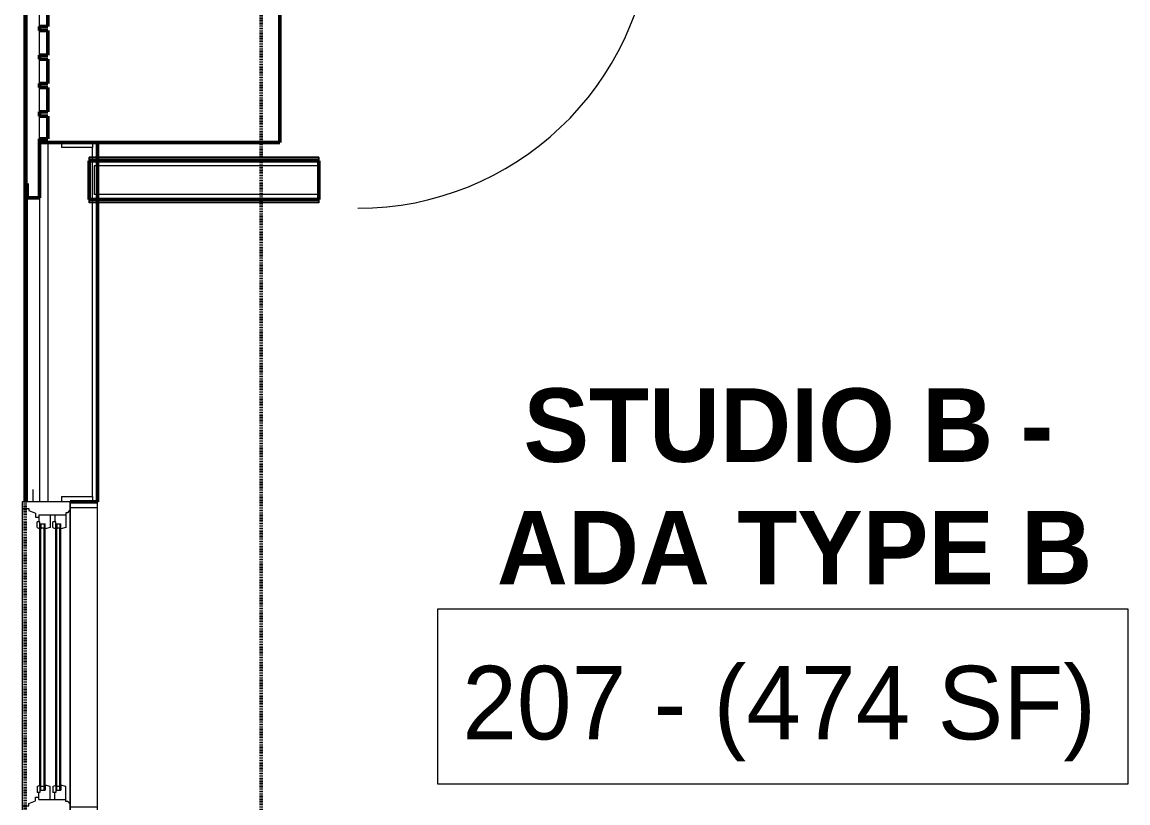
# Model space of a CAD drawing. Header units: inches. Extents: x -4235 to -464, y 9767 to 12344.
# Drawn here: x -3861.1 to -3725.7, y 11626.5 to 11722.1 of the extents above; entities that cross this region are included whole.
import ezdxf

# ---------------------------------------------------------------- set-up
doc = ezdxf.new("R2010")
doc.units = ezdxf.units.IN
doc.header["$MEASUREMENT"] = 0
doc.linetypes.add('Dash 1_16_', pattern=[0.125, 0.0625, -0.0625])
for name, color, linetype, lineweight in [('0-1', 7, 'Continuous', 5), ('0-2', 254, 'Continuous', 9), ('A-AREA-IDEN', 2, 'Continuous', 9), ('A-DOOR-1', 7, 'Continuous', 9), ('A-DOOR-2', 130, 'Continuous', 20), ('A-FLOR-1', 10, 'Continuous', 9), ('A-FLOR-4', 192, 'Continuous', 9), ('A-GENM', 5, 'Continuous', 9), ('A-GENM-5', 5, 'Continuous', 50), ('A-GLAZ-1', 151, 'Continuous', 9), ('A-GLAZ-2', 151, 'Continuous', 20), ('A-GLAZ-3', 151, 'Continuous', 50), ('A-WALL', 113, 'Continuous', 13), ('A-WALL-1', 250, 'Continuous', 50), ('A-WALL-2', 50, 'Continuous', 13), ('A-WALL-3', 10, 'Continuous', 9), ('A-WALL-4', 254, 'Continuous', 9), ('A-WALL-5', 7, 'Continuous', 9), ('A-WALL-6', 113, 'Continuous', 9), ('A-WALL-7', 113, 'Continuous', 50), ('C-PROP-LINE-1', 91, 'Dash 1_16_', 50)]:
    doc.layers.add(name, color=color, linetype=linetype, lineweight=lineweight)
doc.styles.add('Century Gothic', font='ufonts.com_century-gothic.ttf', dxfattribs={"height": 9})
doc.styles.add('Century Gothic_B', font='GOTHICB.TTF', dxfattribs={"height": 9})

# ---------------------------------------------------------------- blocks, each defined once
blk = doc.blocks.new('Basic Wall _ INT - W4BØF - _5_8 GYP - 2X4 WOOD_BATT_ - 5_8 GYP_ - ___-2687857-BACKGROUND - 2ND FLOOR')
at = {"layer": 'A-WALL-3'}
for p, q in [((-3852.9, 11700.41), (-3852.9, 11700.39)), ((-3852.9, 11700.41), (-3851.85, 11700.41)), ((-3852.9, 11700.27), (-3852.9, 11700.21)), ((-3852.9, 11700.21), (-3852.9, 11700.06)), ((-3852.9, 11700.06), (-3852.9, 11700)), ((-3851.85, 11700.06), (-3852.9, 11700.06))]:
    blk.add_line(p, q, dxfattribs=at)
at = {"layer": 'A-WALL-4'}
for p, q in [((-3852.9, 11700.37), (-3852.9, 11700.41)), ((-3852.9, 11700.33), (-3852.9, 11700.37)), ((-3852.9, 11700.29), (-3852.9, 11700.33)), ((-3852.9, 11700.29), (-3851.85, 11700.29)), ((-3852.9, 11700), (-3852.9, 11700.29)), ((-3851.85, 11700), (-3852.9, 11700)), ((-3851.85, 11700.41), (-3824.75, 11700.41)), ((-3824.75, 11700.06), (-3851.85, 11700.06)), ((-3824.75, 11700.39), (-3824.75, 11700.41)), ((-3824.75, 11700.21), (-3824.75, 11700.27)), ((-3824.75, 11700.06), (-3824.75, 11700.21)), ((-3824.75, 11700), (-3824.75, 11700.06))]:
    blk.add_line(p, q, dxfattribs=at)
at = {"layer": 'A-WALL-5'}
for p, q in [((-3851.85, 11700.29), (-3824.75, 11700.29)), ((-3824.75, 11700), (-3851.85, 11700)), ((-3824.75, 11700.41), (-3824.75, 11700.37)), ((-3824.75, 11700.37), (-3824.75, 11700.29)), ((-3824.75, 11700.29), (-3824.75, 11700))]:
    blk.add_line(p, q, dxfattribs=at)
blk = doc.blocks.new('Basic Wall _ INT - W4BØF - _5_8 GYP - 2X4 WOOD_BATT_ - 5_8 GYP_ - ___-2687856-BACKGROUND - 2ND FLOOR')
at = {"layer": 'A-WALL-3'}
for p, q in [((-3852.9, 11705.58), (-3852.9, 11705.51)), ((-3852.9, 11705.51), (-3852.9, 11705.37)), ((-3851.88, 11705.51), (-3852.9, 11705.51)), ((-3852.9, 11705.36), (-3852.9, 11705.3)), ((-3852.9, 11705.19), (-3852.9, 11705.16)), ((-3852.9, 11705.16), (-3851.88, 11705.16))]:
    blk.add_line(p, q, dxfattribs=at)
at = {"layer": 'A-WALL-4'}
for p, q in [((-3852.9, 11705.46), (-3852.9, 11705.58)), ((-3851.87, 11705.58), (-3852.9, 11705.58)), ((-3852.9, 11705.31), (-3852.9, 11705.46)), ((-3852.9, 11705.29), (-3852.9, 11705.31)), ((-3851.88, 11705.29), (-3852.9, 11705.29)), ((-3852.9, 11705.2), (-3852.9, 11705.29)), ((-3852.9, 11705.16), (-3852.9, 11705.2)), ((-3824.75, 11705.51), (-3851.85, 11705.51)), ((-3851.85, 11705.16), (-3824.75, 11705.16)), ((-3824.75, 11705.51), (-3824.75, 11705.58)), ((-3824.75, 11705.37), (-3824.75, 11705.51)), ((-3824.75, 11705.3), (-3824.75, 11705.36)), ((-3824.75, 11705.16), (-3824.75, 11705.19))]:
    blk.add_line(p, q, dxfattribs=at)
at = {"layer": 'A-WALL-5'}
for p, q in [((-3824.75, 11705.58), (-3851.85, 11705.58)), ((-3824.75, 11705.29), (-3851.85, 11705.29)), ((-3824.75, 11705.58), (-3824.75, 11705.29)), ((-3824.75, 11705.29), (-3824.75, 11705.2)), ((-3824.75, 11705.2), (-3824.75, 11705.16))]:
    blk.add_line(p, q, dxfattribs=at)
blk = doc.blocks.new('SWING - SINGLE - FLUSH - 36_ x 80_ - OFFSET PIVOT DOOR AT MAGIC PAK AND WASHER_DRYER-3199415-BACKGROUND - 2ND FLOOR')
at = {"layer": 'A-DOOR-1'}
blk.add_arc((18, -2.38), 36.07, 180, 266.8211, dxfattribs=at)
at = {"layer": 'A-DOOR-2'}
for p, q in [((16, -2.38), (16, -38.39)), ((18, -2.38), (16, -2.38)), ((18, -2.38), (18, -38.39)), ((18, -38.39), (16, -38.39))]:
    blk.add_line(p, q, dxfattribs=at)
blk = doc.blocks.new('CTR - 1st Phase - Unit Layouts_rvt-1-BACKGROUND - 2ND FLOOR')
at = {"layer": 'A-WALL-1'}
for p, q in [((-3824.75, 11705.16), (-3852.9, 11705.16)), ((-3852.9, 11705.16), (-3852.9, 11704.54)), ((-3852.9, 11704.54), (-3852.9, 11701.04)), ((-3824.75, 11700.41), (-3824.75, 11705.16)), ((-3852.9, 11701.04), (-3852.9, 11700.41)), ((-3852.9, 11700.41), (-3824.75, 11700.41))]:
    blk.add_line(p, q, dxfattribs=at)
at = {"layer": 'A-WALL-2'}
for p, q in [((-3852.27, 11704.54), (-3852.27, 11701.04)), ((-3824.75, 11704.54), (-3852.27, 11704.54)), ((-3824.75, 11701.04), (-3852.27, 11701.04))]:
    blk.add_line(p, q, dxfattribs=at)
at = {"layer": 'A-WALL-3'}
for p, q in [((-3852.9, 11700.41), (-3852.9, 11705.16)), ((-3851.88, 11705.16), (-3852.9, 11705.16)), ((-3824.75, 11705.16), (-3851.85, 11705.16)), ((-3852.9, 11700.41), (-3851.85, 11700.41)), ((-3851.85, 11700.41), (-3824.75, 11700.41))]:
    blk.add_line(p, q, dxfattribs=at)
at = {"layer": 'A-WALL-4'}
blk.add_line((-3824.75, 11705.16), (-3824.75, 11700.41), dxfattribs=at)
at = {"layer": '0-2', "rotation": 90.00000000001249}
blk.add_blockref('SWING - SINGLE - FLUSH - 36_ x 80_ - OFFSET PIVOT DOOR AT MAGIC PAK AND WASHER_DRYER-3199415-BACKGROUND - 2ND FLOOR', (-3822.37, 11717.41), dxfattribs=at)
at = {"layer": '0-2'}
for name in ['Basic Wall _ INT - W4BØF - _5_8 GYP - 2X4 WOOD_BATT_ - 5_8 GYP_ - ___-2687856-BACKGROUND - 2ND FLOOR', 'Basic Wall _ INT - W4BØF - _5_8 GYP - 2X4 WOOD_BATT_ - 5_8 GYP_ - ___-2687857-BACKGROUND - 2ND FLOOR']:
    blk.add_blockref(name, (0, 0), dxfattribs=at)
blk = doc.blocks.new('CTR - 1st Phase -Stairs _ Elevators_rvt-1-BACKGROUND - 2ND FLOOR')
at = {"layer": 'A-FLOR-1'}
blk.add_line((-3857.97, 11707.39), (-3857.97, 11663.41), dxfattribs=at)
blk = doc.blocks.new('Window-Double_Hung-Andersen-400_Series-Tilt_Wash - DOUBLE HUNG - REVERSE COTTAGE - 2ND FLOOR-2888385-BACKGROUND - 2ND FLOOR')
at = {"layer": 'A-GLAZ-1'}
for p, q in [((-16.29, 2.5), (-15.7, 2.5)), ((-16.29, 2.12), (-15.7, 2.12)), ((-15.82, 2.5), (-15.82, 2.12)), ((-15.7, 2.62), (15.7, 2.62)), ((-15.7, 2.5), (15.7, 2.5)), ((-15.7, 2.12), (15.7, 2.12)), ((-15.7, 2), (15.7, 2)), ((16.29, 2.5), (15.7, 2.5)), ((16.29, 2.12), (15.7, 2.12)), ((15.82, 2.5), (15.82, 2.12)), ((-16.29, 0.56), (-15.7, 0.56)), ((-16.29, 0.19), (-15.7, 0.19)), ((-15.82, 0.56), (-15.82, 0.19)), ((-15.7, 0.69), (15.7, 0.69)), ((-15.7, 0.56), (15.7, 0.56)), ((-15.7, 0.19), (15.7, 0.19)), ((-15.7, 0.06), (15.7, 0.06)), ((16.29, 0.56), (15.7, 0.56)), ((16.29, 0.19), (15.7, 0.19)), ((15.82, 0.56), (15.82, 0.19)), ((18.95, -1.06), (-18.95, -1.06)), ((-18.95, -1.06), (-18.95, -4.44)), ((-18.32, -1.06), (-18.32, -4.44)), ((18.32, -1.06), (18.32, -4.44)), ((18.95, -4.44), (18.95, -1.06)), ((-19.01, -3.94), (-19.01, -2.44)), ((-19.01, -2.44), (-18.95, -2.44)), ((18.95, -2.44), (19.01, -2.44)), ((19.01, -2.44), (19.01, -3.94)), ((-18.95, -3.94), (-19.01, -3.94)), ((19.01, -3.94), (18.95, -3.94)), ((-18.95, -4.44), (18.95, -4.44))]:
    blk.add_line(p, q, dxfattribs=at)
at = {"layer": 'A-GLAZ-2'}
for p, q in [((19.01, 4.81), (-19.01, 4.81)), ((-19.01, 4.81), (-19.01, -1.06)), ((-18.2, 4.81), (-18.2, 4)), ((18.2, 4.81), (18.2, 4)), ((19.01, -1.06), (19.01, 4.81)), ((-19.01, 3.44), (-20.51, 3.44)), ((-18.2, 4), (-17.92, 4)), ((-17.92, 4), (-17.61, 3.19)), ((-17.61, 3.19), (-17.14, 3.19)), ((-17.42, 2.75), (-16.57, 2.75)), ((-17.42, 2.75), (-17.42, -0.56)), ((-17.14, 3.19), (-17.14, 2.75)), ((-15.86, 2.97), (-16.57, 2.97)), ((-16.57, 2.62), (-16.57, 2.97)), ((-15.86, 2.97), (-15.7, 2.62)), ((15.86, 2.97), (15.7, 2.62)), ((15.86, 2.97), (16.57, 2.97)), ((16.57, 2.62), (16.57, 2.97)), ((17.42, 2.75), (16.57, 2.75)), ((17.14, 3.19), (17.14, 2.75)), ((17.61, 3.19), (17.14, 3.19)), ((17.42, 2.75), (17.42, -0.56)), ((17.92, 4), (17.61, 3.19)), ((18.2, 4), (17.92, 4)), ((19.01, 3.44), (20.51, 3.44)), ((-17.42, 1.37), (-15.86, 1.37)), ((-15.7, 2.62), (-16.57, 2.62)), ((-16.29, 2.62), (-16.29, 2)), ((-15.7, 2), (-16.29, 2)), ((-15.86, 1.37), (-15.7, 2)), ((15.7, 2.62), (16.57, 2.62)), ((15.7, 2), (16.29, 2)), ((15.86, 1.37), (15.7, 2)), ((17.42, 1.37), (15.86, 1.37)), ((16.29, 2.62), (16.29, 2)), ((-17.42, 0.81), (-16.57, 0.81)), ((-15.86, 1.03), (-16.57, 1.03)), ((-16.57, 0.69), (-16.57, 1.03)), ((-15.7, 0.69), (-16.57, 0.69)), ((-16.29, 0.69), (-16.29, 0.06)), ((-15.7, 0.06), (-16.29, 0.06)), ((-15.86, 1.03), (-15.7, 0.69)), ((-15.86, -0.56), (-15.7, 0.06)), ((15.86, 1.03), (15.7, 0.69)), ((15.7, 0.69), (16.57, 0.69)), ((15.7, 0.06), (16.29, 0.06)), ((15.86, -0.56), (15.7, 0.06)), ((15.86, 1.03), (16.57, 1.03)), ((16.29, 0.69), (16.29, 0.06)), ((16.57, 0.69), (16.57, 1.03)), ((17.42, 0.81), (16.57, 0.81)), ((-19.01, -1.06), (19.01, -1.06)), ((-17.67, -0.78), (-18, -1.06)), ((-17.67, -0.78), (-17.67, -0.56)), ((-17.67, -0.56), (-15.86, -0.56)), ((17.67, -0.56), (15.86, -0.56)), ((17.67, -0.78), (17.67, -0.56)), ((17.67, -0.78), (18, -1.06))]:
    blk.add_line(p, q, dxfattribs=at)
blk = doc.blocks.new('V-Series_EWC4_SPVU_RFA_2015 - 2ND AND 3RD FLOOR-2226480-BACKGROUND - 2ND FLOOR')
at = {"layer": 'A-GENM'}
for p, q in [((-3858.97, 11732.03), (-3858.97, 11734.83)), ((-3858.97, 11728.55), (-3858.97, 11731.53)), ((-3858.97, 11725.06), (-3858.97, 11728.05)), ((-3858.97, 11721.58), (-3858.97, 11724.56)), ((-3858.97, 11718.09), (-3858.97, 11721.08)), ((-3858.97, 11714.61), (-3858.97, 11717.59)), ((-3858.97, 11711.12), (-3858.97, 11714.11)), ((-3858.97, 11707.83), (-3858.97, 11710.62))]:
    blk.add_line(p, q, dxfattribs=at)
at = {"layer": 'A-GENM-5'}
for p, q in [((-3829.54, 11735.26), (-3858.97, 11735.26)), ((-3858.97, 11735.26), (-3858.97, 11734.83)), ((-3858.97, 11734.83), (-3857.97, 11734.83)), ((-3857.97, 11734.83), (-3857.97, 11732.03)), ((-3829.54, 11707.39), (-3829.54, 11735.26)), ((-3857.97, 11732.03), (-3858.97, 11732.03)), ((-3858.97, 11732.03), (-3858.97, 11731.53)), ((-3858.97, 11731.53), (-3857.97, 11731.53)), ((-3857.97, 11731.53), (-3857.97, 11728.55)), ((-3857.97, 11728.55), (-3858.97, 11728.55)), ((-3858.97, 11728.55), (-3858.97, 11728.05)), ((-3858.97, 11728.05), (-3857.97, 11728.05)), ((-3857.97, 11728.05), (-3857.97, 11725.06)), ((-3857.97, 11725.06), (-3858.97, 11725.06)), ((-3858.97, 11725.06), (-3858.97, 11724.56)), ((-3858.97, 11724.56), (-3857.97, 11724.56)), ((-3857.97, 11724.56), (-3857.97, 11721.58)), ((-3857.97, 11721.58), (-3858.97, 11721.58)), ((-3858.97, 11721.58), (-3858.97, 11721.08)), ((-3858.97, 11721.08), (-3857.97, 11721.08)), ((-3857.97, 11721.08), (-3857.97, 11718.09)), ((-3857.97, 11718.09), (-3858.97, 11718.09)), ((-3858.97, 11718.09), (-3858.97, 11717.59)), ((-3858.97, 11717.59), (-3857.97, 11717.59)), ((-3857.97, 11717.59), (-3857.97, 11714.61)), ((-3857.97, 11714.61), (-3858.97, 11714.61)), ((-3858.97, 11714.61), (-3858.97, 11714.11)), ((-3858.97, 11714.11), (-3857.97, 11714.11)), ((-3857.97, 11714.11), (-3857.97, 11711.12)), ((-3857.97, 11711.12), (-3858.97, 11711.12)), ((-3858.97, 11711.12), (-3858.97, 11710.62)), ((-3858.97, 11710.62), (-3857.97, 11710.62)), ((-3857.97, 11710.62), (-3857.97, 11707.83)), ((-3857.97, 11707.83), (-3858.97, 11707.83)), ((-3858.97, 11707.83), (-3858.97, 11707.39)), ((-3858.97, 11707.39), (-3829.54, 11707.39))]:
    blk.add_line(p, q, dxfattribs=at)
blk = doc.blocks.new('Perforated Panel at Magic-Pak - hvac panel - 2nd floor 2-2702973-BACKGROUND - 2ND FLOOR')
at = {"layer": 'A-GLAZ-3'}
for p, q in [((19.01, 4.44), (-19.01, 4.44)), ((-19.01, 4.44), (-19.01, 4.37)), ((-19.01, 4.37), (19.01, 4.37)), ((19.01, 4.37), (19.01, 4.44))]:
    blk.add_line(p, q, dxfattribs=at)
blk = doc.blocks.new('Family - ___-2835860-BACKGROUND - 2ND FLOOR')
at = {"layer": 'C-PROP-LINE-1'}
blk.add_line((-3860.72, 11547.59), (-3860.72, 12118.59), dxfattribs=at)
blk = doc.blocks.new('Family - ___-2835903-BACKGROUND - 2ND FLOOR')
at = {"layer": 'C-PROP-LINE-1'}
blk.add_line((-3831.82, 10009.09), (-3831.82, 12089.69), dxfattribs=at)
blk = doc.blocks.new('Family - ___-2835932-BACKGROUND - 2ND FLOOR')
at = {"layer": 'C-PROP-LINE-1'}
blk.add_line((-3860.72, 9980.19), (-3860.72, 12118.59), dxfattribs=at)

msp = doc.modelspace()

# ---------------------------------------------------------------- linework, layer by layer
at = {"layer": 'A-AREA-IDEN', "flags": 128}
msp.add_lwpolyline([(-3810.21, 11650.32), (-3725.71, 11650.32), (-3725.71, 11628.82), (-3810.21, 11628.82)], close=True, dxfattribs=at)
at = {"layer": 'A-FLOR-4'}
for p, q in [((-3852.47, 11707.39), (-3852.47, 11706.76)), ((-3852.47, 11664.04), (-3852.47, 11663.41))]:
    msp.add_line(p, q, dxfattribs=at)
at = {"layer": 'A-WALL'}
for p, q in [((-3857.97, 11707.39), (-3857.97, 11663.41)), ((-3856.29, 11707.39), (-3856.29, 11706.76)), ((-3852.47, 11706.76), (-3856.29, 11706.76)), ((-3852.47, 11664.04), (-3852.47, 11706.76)), ((-3860.47, 11700.63), (-3860.47, 11663.41)), ((-3858.97, 11700.63), (-3858.97, 11663.41)), ((-3856.29, 11664.04), (-3856.29, 11663.41)), ((-3856.29, 11664.04), (-3852.47, 11664.04))]:
    msp.add_line(p, q, dxfattribs=at)
at = {"layer": 'A-WALL-6'}
msp.add_line((-3851.85, 11663.41), (-3851.85, 11663.35), dxfattribs=at)
at = {"layer": 'A-WALL-7'}
for p, q in [((-3851.85, 11707.39), (-3858.97, 11707.39)), ((-3858.97, 11707.39), (-3858.97, 11700.63)), ((-3851.85, 11663.41), (-3851.85, 11707.39)), ((-3860.47, 11702.38), (-3860.72, 11702.38)), ((-3860.72, 11702.38), (-3860.72, 11663.41)), ((-3860.47, 11700.63), (-3860.47, 11702.38)), ((-3858.97, 11700.63), (-3860.47, 11700.63)), ((-3855.22, 11663.41), (-3851.85, 11663.41))]:
    msp.add_line(p, q, dxfattribs=at)

# ---------------------------------------------------------------- block references
at = {"layer": '0-1'}
for name in ['CTR - 1st Phase - Unit Layouts_rvt-1-BACKGROUND - 2ND FLOOR', 'CTR - 1st Phase -Stairs _ Elevators_rvt-1-BACKGROUND - 2ND FLOOR']:
    msp.add_blockref(name, (0, 0), dxfattribs=at)
at = {"layer": 'A-GENM'}
msp.add_blockref('V-Series_EWC4_SPVU_RFA_2015 - 2ND AND 3RD FLOOR-2226480-BACKGROUND - 2ND FLOOR', (0, 0), dxfattribs=at)
at = {"layer": 'A-GLAZ-1', "rotation": 89.99999999999991}
for name, p in [('Perforated Panel at Magic-Pak - hvac panel - 2nd floor 2-2702973-BACKGROUND - 2ND FLOOR', (-3856.29, 11721.39)), ('Window-Double_Hung-Andersen-400_Series-Tilt_Wash - DOUBLE HUNG - REVERSE COTTAGE - 2ND FLOOR-2888385-BACKGROUND - 2ND FLOOR', (-3856.29, 11644.4))]:
    msp.add_blockref(name, p, dxfattribs=at)
at = {"layer": 'C-PROP-LINE-1'}
for name in ['Family - ___-2835860-BACKGROUND - 2ND FLOOR', 'Family - ___-2835932-BACKGROUND - 2ND FLOOR', 'Family - ___-2835903-BACKGROUND - 2ND FLOOR']:
    msp.add_blockref(name, (0, 0), dxfattribs=at)

# ---------------------------------------------------------------- texts
at = {"layer": 'A-AREA-IDEN', "char_height": 9, "attachment_point": 1}
for s, insert, width, style in [('STUDIO B -', (-3799.71, 11677.29), 76.659, 'Century Gothic_B'), ('ADA TYPE B', (-3802.96, 11662.29), 84.537, 'Century Gothic_B'), ('207 - (474 SF)', (-3807.21, 11643.32), 94.839, 'Century Gothic')]:
    msp.add_mtext(s, dxfattribs=dict(at, insert=insert, width=width, style=style))

doc.saveas('drawing.dxf')
